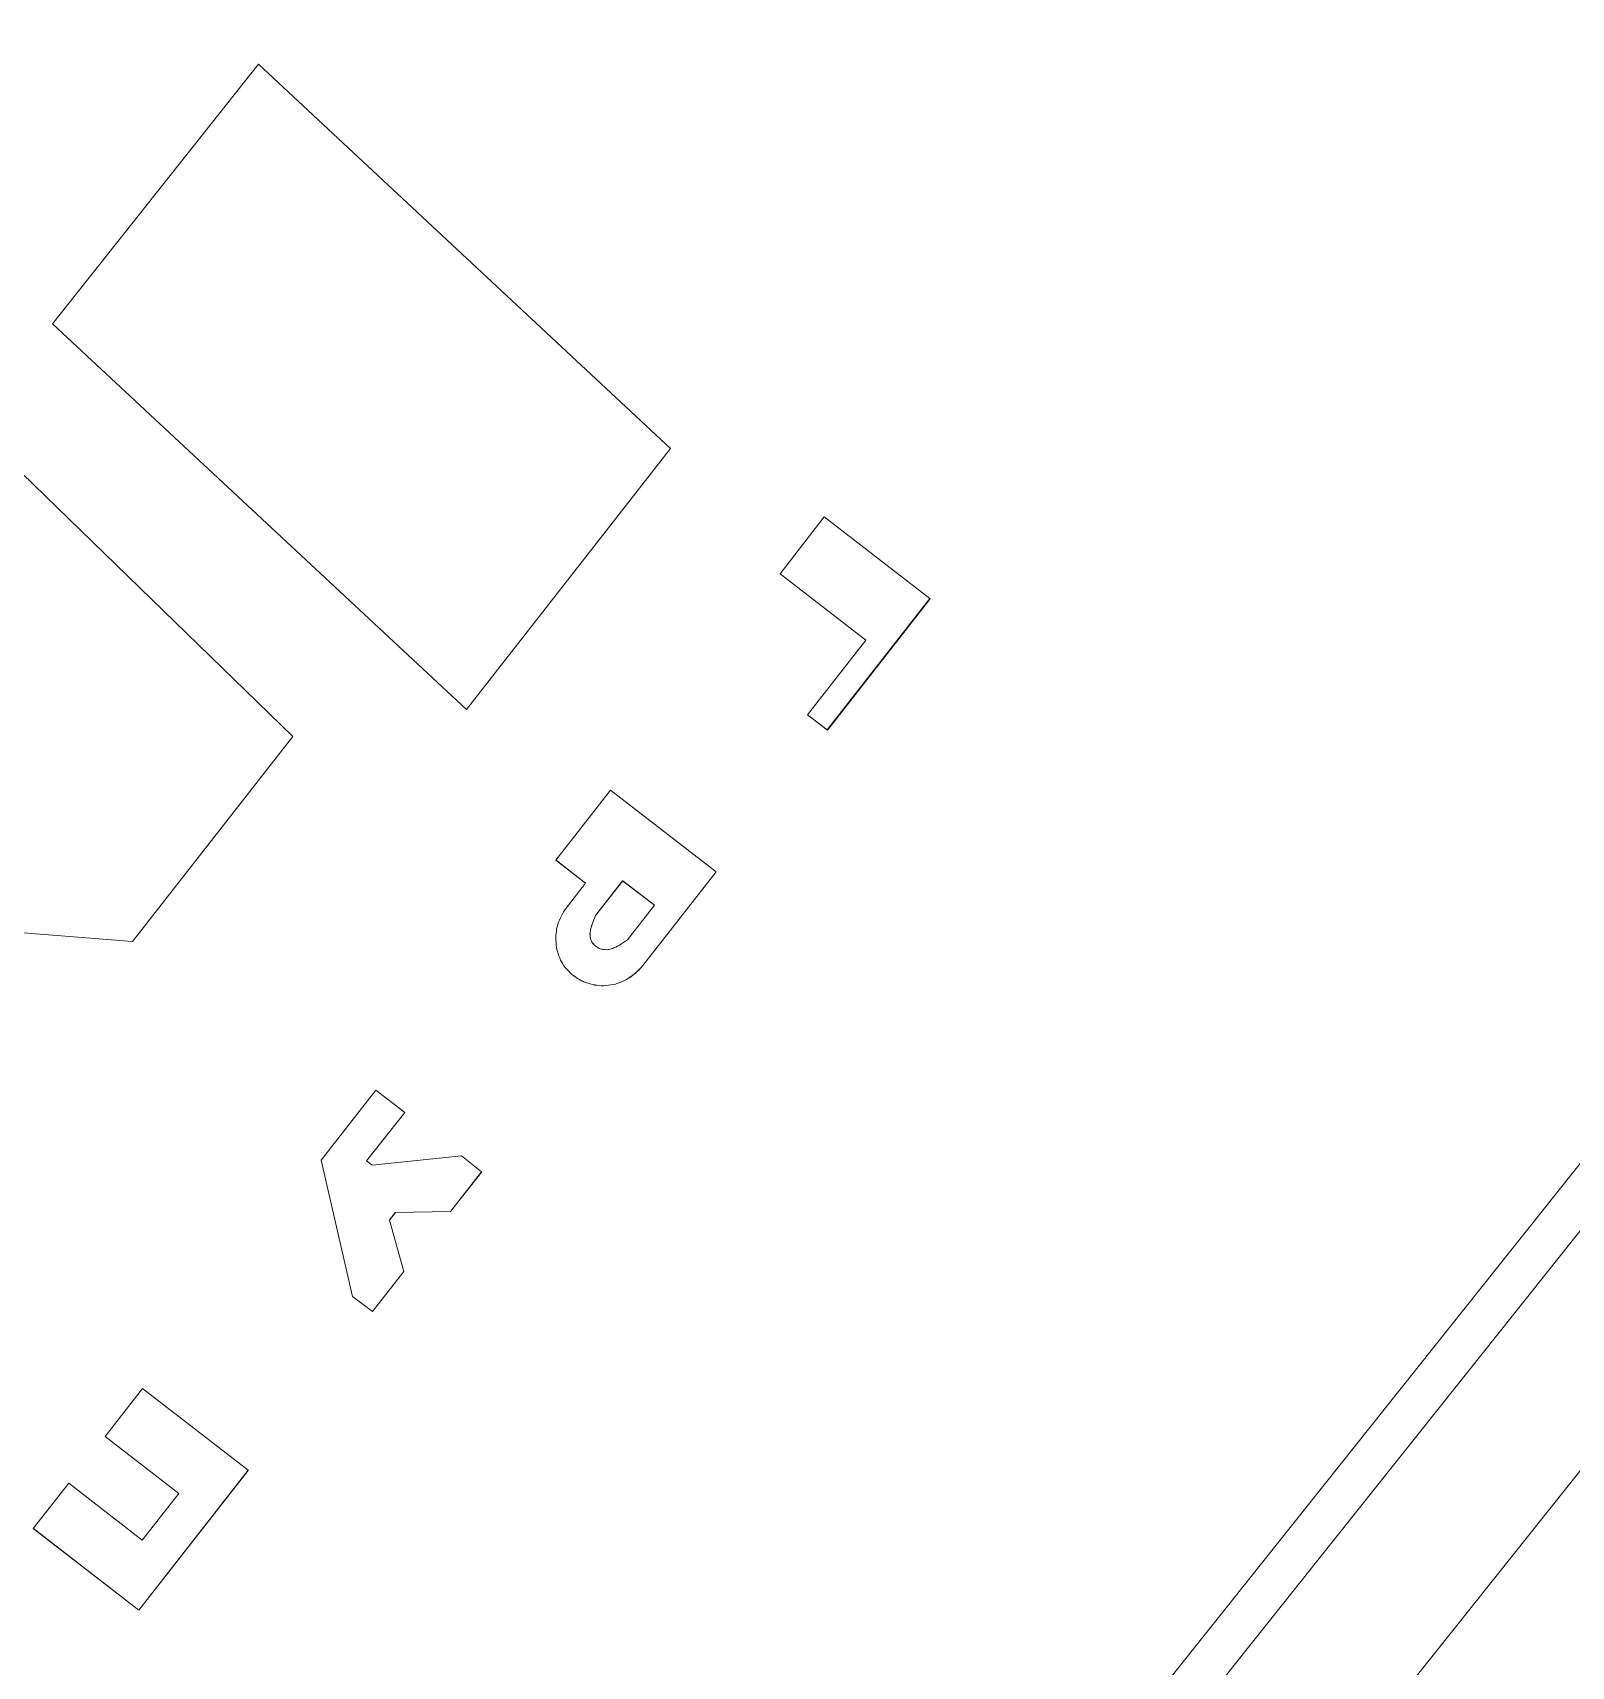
# Model space of a CAD drawing. Header units: millimetres. Extents: x -229914 to 856942, y -268655 to 87212.
# Drawn here: x -138799.5 to -138704.9, y 26300.7 to 26401.1 of the extents above; entities that cross this region are included whole.
import ezdxf

# ---------------------------------------------------------------- set-up
doc = ezdxf.new("R2010")
doc.units = ezdxf.units.MM

# ---------------------------------------------------------------- blocks, each defined once
blk = doc.blocks.new('Т912NEW')
at = {"color": 7, "linetype": 'Continuous', "lineweight": 15}
for p, q in [((-2589.25, 3531.17), (-2589.25, 2531.17)), ((-2601.02, 2543.17), (-2601.02, 3519.17)), ((-2598.44, 2543.17), (-2598.44, 3519.17)), ((-2706.69, 3347.82), (-2672.15, 3345.11)), ((-2706.69, 3347.82), (-2706.65, 3327.45)), ((-2706.69, 3347.82), (-2672.15, 3345.11)), ((-2706.69, 3347.82), (-2706.69, 3347.82)), ((-2662.13, 3347.71), (-2653.92, 3347.83)), ((-2662.13, 3347.71), (-2662.08, 3343.29)), ((-2653.92, 3347.83), (-2653.83, 3337.58)), ((-2653.92, 3347.83), (-2653.91, 3347.83)), ((-2653.91, 3347.83), (-2653.82, 3337.58)), ((-2672.15, 3345.11), (-2671.97, 3324.74)), ((-2672.15, 3345.11), (-2671.97, 3324.74)), ((-2672.15, 3345.11), (-2672.15, 3345.11)), ((-2655.41, 3343.38), (-2662.08, 3343.29)), ((-2655.41, 3343.38), (-2662.08, 3343.29)), ((-2655.36, 3337.55), (-2655.41, 3343.38)), ((-2662.08, 3343.29), (-2662.08, 3343.29)), ((-2653.83, 3337.58), (-2655.36, 3337.55)), ((-2655.36, 3337.55), (-2655.35, 3337.55)), ((-2653.82, 3337.58), (-2655.35, 3337.55)), ((-2653.83, 3337.58), (-2653.82, 3337.58)), ((-2671.97, 3324.74), (-2706.65, 3327.45)), ((-2661.94, 3326.38), (-2653.73, 3326.5)), ((-2661.94, 3326.38), (-2661.89, 3320.92)), ((-2653.73, 3326.5), (-2653.67, 3319.18)), ((-2653.73, 3326.5), (-2653.68, 3319.18)), ((-2653.73, 3326.5), (-2653.73, 3326.5)), ((-2671.97, 3324.74), (-2671.97, 3324.74)), ((-2655.43, 3322.53), (-2657.9, 3322.49)), ((-2657.9, 3322.49), (-2657.87, 3319.78)), ((-2657.9, 3322.49), (-2657.89, 3322.49)), ((-2655.43, 3322.53), (-2657.89, 3322.49)), ((-2657.89, 3322.49), (-2657.87, 3319.78)), ((-2655.43, 3322.53), (-2655.4, 3319.82)), ((-2659.59, 3320.95), (-2661.89, 3320.92)), ((-2661.89, 3320.92), (-2661.88, 3320.92)), ((-2659.59, 3320.95), (-2661.88, 3320.92)), ((-2659.55, 3318.9), (-2659.59, 3320.95)), ((-2706.45, 3319.48), (-2679.28, 3316.79)), ((-2706.44, 3319.48), (-2679.28, 3316.79)), ((-2657.87, 3319.78), (-2657.79, 3319.5)), ((-2657.87, 3319.78), (-2657.78, 3319.5)), ((-2657.87, 3319.78), (-2657.87, 3319.78)), ((-2657.79, 3319.5), (-2657.7, 3319.23)), ((-2657.79, 3319.5), (-2657.78, 3319.5)), ((-2657.78, 3319.5), (-2657.69, 3319.23)), ((-2657.7, 3319.23), (-2657.65, 3319.1)), ((-2657.7, 3319.23), (-2657.69, 3319.23)), ((-2657.69, 3319.23), (-2657.64, 3319.1)), ((-2655.63, 3319.15), (-2655.58, 3319.28)), ((-2655.58, 3319.28), (-2655.49, 3319.55)), ((-2655.49, 3319.55), (-2655.4, 3319.82)), ((-2659.54, 3318.75), (-2659.55, 3318.9)), ((-2659.52, 3318.6), (-2659.54, 3318.75)), ((-2659.5, 3318.46), (-2659.52, 3318.6)), ((-2659.47, 3318.32), (-2659.5, 3318.46)), ((-2659.43, 3318.17), (-2659.47, 3318.32)), ((-2657.65, 3319.1), (-2657.59, 3318.97)), ((-2657.65, 3319.1), (-2657.64, 3319.1)), ((-2657.64, 3319.1), (-2657.59, 3318.97)), ((-2657.59, 3318.97), (-2657.57, 3318.91)), ((-2657.59, 3318.97), (-2657.56, 3318.91)), ((-2657.59, 3318.97), (-2657.59, 3318.97)), ((-2657.57, 3318.91), (-2657.53, 3318.85)), ((-2657.57, 3318.91), (-2657.56, 3318.91)), ((-2657.56, 3318.91), (-2657.53, 3318.85)), ((-2657.53, 3318.85), (-2657.5, 3318.79)), ((-2657.53, 3318.85), (-2657.5, 3318.79)), ((-2657.53, 3318.85), (-2657.53, 3318.85)), ((-2657.5, 3318.79), (-2657.47, 3318.74)), ((-2657.5, 3318.79), (-2657.46, 3318.74)), ((-2657.5, 3318.79), (-2657.5, 3318.79)), ((-2657.47, 3318.74), (-2657.44, 3318.69)), ((-2657.47, 3318.74), (-2657.46, 3318.74)), ((-2657.46, 3318.74), (-2657.43, 3318.69)), ((-2657.44, 3318.69), (-2657.4, 3318.64)), ((-2657.44, 3318.69), (-2657.43, 3318.69)), ((-2657.43, 3318.69), (-2657.39, 3318.64)), ((-2657.4, 3318.64), (-2657.36, 3318.6)), ((-2657.4, 3318.64), (-2657.39, 3318.64)), ((-2657.39, 3318.64), (-2657.35, 3318.6)), ((-2657.36, 3318.6), (-2657.32, 3318.55)), ((-2657.36, 3318.6), (-2657.35, 3318.6)), ((-2657.35, 3318.6), (-2657.31, 3318.55)), ((-2657.32, 3318.55), (-2657.28, 3318.52)), ((-2657.32, 3318.55), (-2657.31, 3318.55)), ((-2657.31, 3318.55), (-2657.27, 3318.52)), ((-2657.28, 3318.52), (-2657.23, 3318.48)), ((-2657.28, 3318.52), (-2657.27, 3318.52)), ((-2657.27, 3318.52), (-2657.22, 3318.48)), ((-2657.23, 3318.48), (-2657.18, 3318.45)), ((-2657.23, 3318.48), (-2657.22, 3318.48)), ((-2657.22, 3318.48), (-2657.18, 3318.45)), ((-2657.18, 3318.45), (-2657.13, 3318.41)), ((-2657.18, 3318.45), (-2657.13, 3318.41)), ((-2657.18, 3318.45), (-2657.18, 3318.45)), ((-2657.13, 3318.41), (-2657.08, 3318.39)), ((-2657.13, 3318.41), (-2657.08, 3318.39)), ((-2657.13, 3318.41), (-2657.13, 3318.41)), ((-2657.08, 3318.39), (-2657.03, 3318.36)), ((-2657.08, 3318.39), (-2657.02, 3318.36)), ((-2657.08, 3318.39), (-2657.08, 3318.39)), ((-2657.03, 3318.36), (-2656.97, 3318.34)), ((-2657.03, 3318.36), (-2657.02, 3318.36)), ((-2657.02, 3318.36), (-2656.96, 3318.34)), ((-2656.97, 3318.34), (-2656.91, 3318.33)), ((-2656.97, 3318.34), (-2656.96, 3318.34)), ((-2656.96, 3318.34), (-2656.9, 3318.33)), ((-2656.91, 3318.33), (-2656.85, 3318.32)), ((-2656.91, 3318.33), (-2656.9, 3318.33)), ((-2656.9, 3318.33), (-2656.84, 3318.32)), ((-2656.85, 3318.32), (-2656.78, 3318.31)), ((-2656.85, 3318.32), (-2656.84, 3318.32)), ((-2656.84, 3318.32), (-2656.77, 3318.31)), ((-2656.78, 3318.31), (-2656.64, 3318.31)), ((-2656.78, 3318.31), (-2656.77, 3318.31)), ((-2656.77, 3318.31), (-2656.64, 3318.31)), ((-2656.64, 3318.31), (-2656.56, 3318.32)), ((-2656.56, 3318.32), (-2656.5, 3318.33)), ((-2656.5, 3318.33), (-2656.43, 3318.34)), ((-2656.43, 3318.34), (-2656.37, 3318.36)), ((-2656.37, 3318.36), (-2656.31, 3318.38)), ((-2656.31, 3318.38), (-2656.25, 3318.41)), ((-2656.25, 3318.41), (-2656.19, 3318.44)), ((-2656.19, 3318.44), (-2656.14, 3318.47)), ((-2656.14, 3318.47), (-2656.09, 3318.5)), ((-2656.09, 3318.5), (-2656.05, 3318.54)), ((-2656.05, 3318.54), (-2656, 3318.57)), ((-2656, 3318.57), (-2655.96, 3318.62)), ((-2655.96, 3318.62), (-2655.92, 3318.66)), ((-2655.92, 3318.66), (-2655.88, 3318.71)), ((-2655.88, 3318.71), (-2655.84, 3318.76)), ((-2655.84, 3318.76), (-2655.81, 3318.81)), ((-2655.81, 3318.81), (-2655.77, 3318.86)), ((-2655.77, 3318.86), (-2655.74, 3318.92)), ((-2655.74, 3318.92), (-2655.68, 3319.03)), ((-2655.68, 3319.03), (-2655.63, 3319.15)), ((-2653.79, 3318.34), (-2653.83, 3318.19)), ((-2653.78, 3318.34), (-2653.82, 3318.19)), ((-2653.75, 3318.5), (-2653.79, 3318.34)), ((-2653.79, 3318.34), (-2653.78, 3318.34)), ((-2653.74, 3318.5), (-2653.78, 3318.34)), ((-2653.72, 3318.66), (-2653.75, 3318.5)), ((-2653.75, 3318.5), (-2653.74, 3318.5)), ((-2653.72, 3318.66), (-2653.74, 3318.5)), ((-2653.69, 3318.83), (-2653.72, 3318.66)), ((-2653.7, 3318.83), (-2653.72, 3318.66)), ((-2653.72, 3318.66), (-2653.72, 3318.66)), ((-2653.68, 3319), (-2653.7, 3318.83)), ((-2653.7, 3318.83), (-2653.69, 3318.83)), ((-2653.68, 3319), (-2653.69, 3318.83)), ((-2653.67, 3319.18), (-2653.68, 3319)), ((-2653.68, 3319.18), (-2653.67, 3319.18)), ((-2653.68, 3319.18), (-2653.68, 3319)), ((-2653.68, 3319), (-2653.68, 3319)), ((-2659.39, 3318.04), (-2659.43, 3318.17)), ((-2659.34, 3317.91), (-2659.39, 3318.04)), ((-2659.28, 3317.77), (-2659.34, 3317.91)), ((-2659.22, 3317.64), (-2659.28, 3317.77)), ((-2659.15, 3317.52), (-2659.22, 3317.64)), ((-2659.08, 3317.4), (-2659.15, 3317.52)), ((-2659, 3317.28), (-2659.08, 3317.4)), ((-2658.92, 3317.17), (-2659, 3317.28)), ((-2654.29, 3317.24), (-2654.38, 3317.13)), ((-2654.29, 3317.24), (-2654.37, 3317.13)), ((-2654.2, 3317.37), (-2654.29, 3317.24)), ((-2654.21, 3317.37), (-2654.29, 3317.24)), ((-2654.29, 3317.24), (-2654.29, 3317.24)), ((-2654.13, 3317.49), (-2654.21, 3317.37)), ((-2654.21, 3317.37), (-2654.2, 3317.37)), ((-2654.13, 3317.49), (-2654.2, 3317.37)), ((-2654.05, 3317.62), (-2654.13, 3317.49)), ((-2654.06, 3317.62), (-2654.13, 3317.49)), ((-2654.13, 3317.49), (-2654.13, 3317.49)), ((-2653.99, 3317.76), (-2654.06, 3317.62)), ((-2654.06, 3317.62), (-2654.05, 3317.62)), ((-2653.99, 3317.76), (-2654.05, 3317.62)), ((-2653.93, 3317.89), (-2653.99, 3317.76)), ((-2653.93, 3317.89), (-2653.99, 3317.76)), ((-2653.99, 3317.76), (-2653.99, 3317.76)), ((-2653.87, 3318.04), (-2653.93, 3317.89)), ((-2653.88, 3318.04), (-2653.93, 3317.89)), ((-2653.93, 3317.89), (-2653.93, 3317.89)), ((-2653.83, 3318.19), (-2653.88, 3318.04)), ((-2653.88, 3318.04), (-2653.87, 3318.04)), ((-2653.82, 3318.19), (-2653.87, 3318.04)), ((-2653.83, 3318.19), (-2653.82, 3318.19)), ((-2679.28, 3316.79), (-2679.14, 3300.79)), ((-2679.28, 3316.79), (-2679.14, 3300.79)), ((-2679.28, 3316.79), (-2679.28, 3316.79)), ((-2658.83, 3317.06), (-2658.92, 3317.17)), ((-2658.73, 3316.96), (-2658.83, 3317.06)), ((-2658.64, 3316.85), (-2658.73, 3316.96)), ((-2658.54, 3316.76), (-2658.64, 3316.85)), ((-2658.43, 3316.67), (-2658.54, 3316.76)), ((-2658.32, 3316.59), (-2658.43, 3316.67)), ((-2658.21, 3316.51), (-2658.32, 3316.59)), ((-2658.09, 3316.43), (-2658.21, 3316.51)), ((-2657.97, 3316.37), (-2658.09, 3316.43)), ((-2657.84, 3316.3), (-2657.97, 3316.37)), ((-2657.72, 3316.25), (-2657.84, 3316.3)), ((-2657.59, 3316.2), (-2657.72, 3316.25)), ((-2657.46, 3316.15), (-2657.59, 3316.2)), ((-2655.64, 3316.23), (-2655.77, 3316.18)), ((-2655.63, 3316.23), (-2655.76, 3316.18)), ((-2655.5, 3316.28), (-2655.64, 3316.23)), ((-2655.64, 3316.23), (-2655.63, 3316.23)), ((-2655.5, 3316.28), (-2655.63, 3316.23)), ((-2655.37, 3316.34), (-2655.5, 3316.28)), ((-2655.37, 3316.34), (-2655.5, 3316.28)), ((-2655.5, 3316.28), (-2655.5, 3316.28)), ((-2655.24, 3316.4), (-2655.37, 3316.34)), ((-2655.25, 3316.4), (-2655.37, 3316.34)), ((-2655.37, 3316.34), (-2655.37, 3316.34)), ((-2655.13, 3316.48), (-2655.25, 3316.4)), ((-2655.25, 3316.4), (-2655.24, 3316.4)), ((-2655.12, 3316.48), (-2655.24, 3316.4)), ((-2655.01, 3316.55), (-2655.13, 3316.48)), ((-2655.13, 3316.48), (-2655.12, 3316.48)), ((-2655, 3316.55), (-2655.12, 3316.48)), ((-2654.89, 3316.63), (-2655.01, 3316.55)), ((-2655.01, 3316.55), (-2655, 3316.55)), ((-2654.88, 3316.63), (-2655, 3316.55)), ((-2654.78, 3316.72), (-2654.89, 3316.63)), ((-2654.89, 3316.63), (-2654.88, 3316.63)), ((-2654.77, 3316.72), (-2654.88, 3316.63)), ((-2654.67, 3316.81), (-2654.78, 3316.72)), ((-2654.78, 3316.72), (-2654.77, 3316.72)), ((-2654.67, 3316.81), (-2654.77, 3316.72)), ((-2654.57, 3316.92), (-2654.67, 3316.81)), ((-2654.57, 3316.92), (-2654.67, 3316.81)), ((-2654.67, 3316.81), (-2654.67, 3316.81)), ((-2654.47, 3317.02), (-2654.57, 3316.92)), ((-2654.47, 3317.02), (-2654.57, 3316.92)), ((-2654.57, 3316.92), (-2654.57, 3316.92)), ((-2654.37, 3317.13), (-2654.47, 3317.02)), ((-2654.38, 3317.13), (-2654.47, 3317.02)), ((-2654.47, 3317.02), (-2654.47, 3317.02)), ((-2654.38, 3317.13), (-2654.37, 3317.13)), ((-2657.33, 3316.12), (-2657.46, 3316.15)), ((-2657.19, 3316.09), (-2657.33, 3316.12)), ((-2657.05, 3316.07), (-2657.19, 3316.09)), ((-2656.92, 3316.05), (-2657.05, 3316.07)), ((-2656.78, 3316.04), (-2656.92, 3316.05)), ((-2656.64, 3316.04), (-2656.78, 3316.04)), ((-2656.49, 3316.05), (-2656.64, 3316.04)), ((-2656.64, 3316.04), (-2656.63, 3316.04)), ((-2656.48, 3316.05), (-2656.63, 3316.04)), ((-2656.34, 3316.06), (-2656.49, 3316.05)), ((-2656.49, 3316.05), (-2656.48, 3316.05)), ((-2656.33, 3316.06), (-2656.48, 3316.05)), ((-2656.19, 3316.08), (-2656.34, 3316.06)), ((-2656.34, 3316.06), (-2656.33, 3316.06)), ((-2656.19, 3316.08), (-2656.33, 3316.06)), ((-2656.04, 3316.11), (-2656.19, 3316.08)), ((-2656.05, 3316.11), (-2656.19, 3316.08)), ((-2656.19, 3316.08), (-2656.19, 3316.08)), ((-2655.91, 3316.14), (-2656.05, 3316.11)), ((-2656.05, 3316.11), (-2656.04, 3316.11)), ((-2655.9, 3316.14), (-2656.04, 3316.11)), ((-2655.77, 3316.18), (-2655.91, 3316.14)), ((-2655.91, 3316.14), (-2655.9, 3316.14)), ((-2655.76, 3316.18), (-2655.9, 3316.14)), ((-2655.77, 3316.18), (-2655.76, 3316.18)), ((-2661.74, 3302.97), (-2659.49, 3303)), ((-2661.74, 3302.97), (-2661.69, 3297.51)), ((-2659.49, 3303), (-2659.48, 3299.2)), ((-2659.49, 3303), (-2659.48, 3299.2)), ((-2659.49, 3303), (-2659.49, 3303)), ((-2659.04, 3299.21), (-2655.11, 3303.07)), ((-2655.11, 3303.07), (-2653.53, 3303.09)), ((-2653.53, 3303.09), (-2653.5, 3299.99)), ((-2653.53, 3303.09), (-2653.52, 3303.09)), ((-2653.52, 3303.09), (-2653.5, 3299.99)), ((-2679.14, 3300.79), (-2692.15, 3292.04)), ((-2679.14, 3300.79), (-2692.14, 3292.04)), ((-2679.14, 3300.79), (-2679.14, 3300.79)), ((-2659.48, 3299.2), (-2659.04, 3299.21)), ((-2653.5, 3299.99), (-2656.12, 3297.82)), ((-2653.5, 3299.99), (-2656.11, 3297.82)), ((-2653.5, 3299.99), (-2653.5, 3299.99)), ((-2654.96, 3292.15), (-2661.69, 3297.51)), ((-2656.12, 3297.82), (-2656.11, 3297.23)), ((-2656.12, 3297.82), (-2656.11, 3297.82)), ((-2656.11, 3297.82), (-2656.1, 3297.23)), ((-2656.11, 3297.23), (-2653.46, 3295.31)), ((-2656.11, 3297.23), (-2656.1, 3297.23)), ((-2656.1, 3297.23), (-2653.45, 3295.31)), ((-2653.46, 3295.31), (-2653.43, 3292.18)), ((-2653.46, 3295.31), (-2653.45, 3295.31)), ((-2653.45, 3295.31), (-2653.43, 3292.18)), ((-2653.43, 3292.18), (-2654.96, 3292.15)), ((-2653.43, 3292.18), (-2654.96, 3292.15)), ((-2654.96, 3292.15), (-2654.96, 3292.15)), ((-2653.43, 3292.18), (-2653.43, 3292.18)), ((-2661.54, 3279.66), (-2653.33, 3279.78)), ((-2661.54, 3279.66), (-2661.5, 3275.93)), ((-2653.33, 3279.78), (-2653.23, 3268.87)), ((-2653.33, 3279.78), (-2653.32, 3279.78)), ((-2653.32, 3279.78), (-2653.22, 3268.87)), ((-2655.77, 3276.01), (-2661.5, 3275.93)), ((-2655.77, 3276.01), (-2661.49, 3275.93)), ((-2655.74, 3272.37), (-2655.77, 3276.01)), ((-2661.5, 3275.93), (-2661.49, 3275.93)), ((-2661.46, 3272.29), (-2655.74, 3272.37)), ((-2661.43, 3268.75), (-2661.46, 3272.29)), ((-2653.23, 3268.87), (-2661.43, 3268.75)), ((-2661.43, 3268.75), (-2661.42, 3268.75)), ((-2653.22, 3268.87), (-2661.42, 3268.75)), ((-2653.23, 3268.87), (-2653.22, 3268.87))]:
    blk.add_line(p, q, dxfattribs=at)

msp = doc.modelspace()

# ---------------------------------------------------------------- block references
at = {"rotation": 321.4676820499667}
msp.add_blockref('Т912NEW', (-138753.82306, 22094.20638), dxfattribs=at)

doc.saveas('drawing.dxf')
